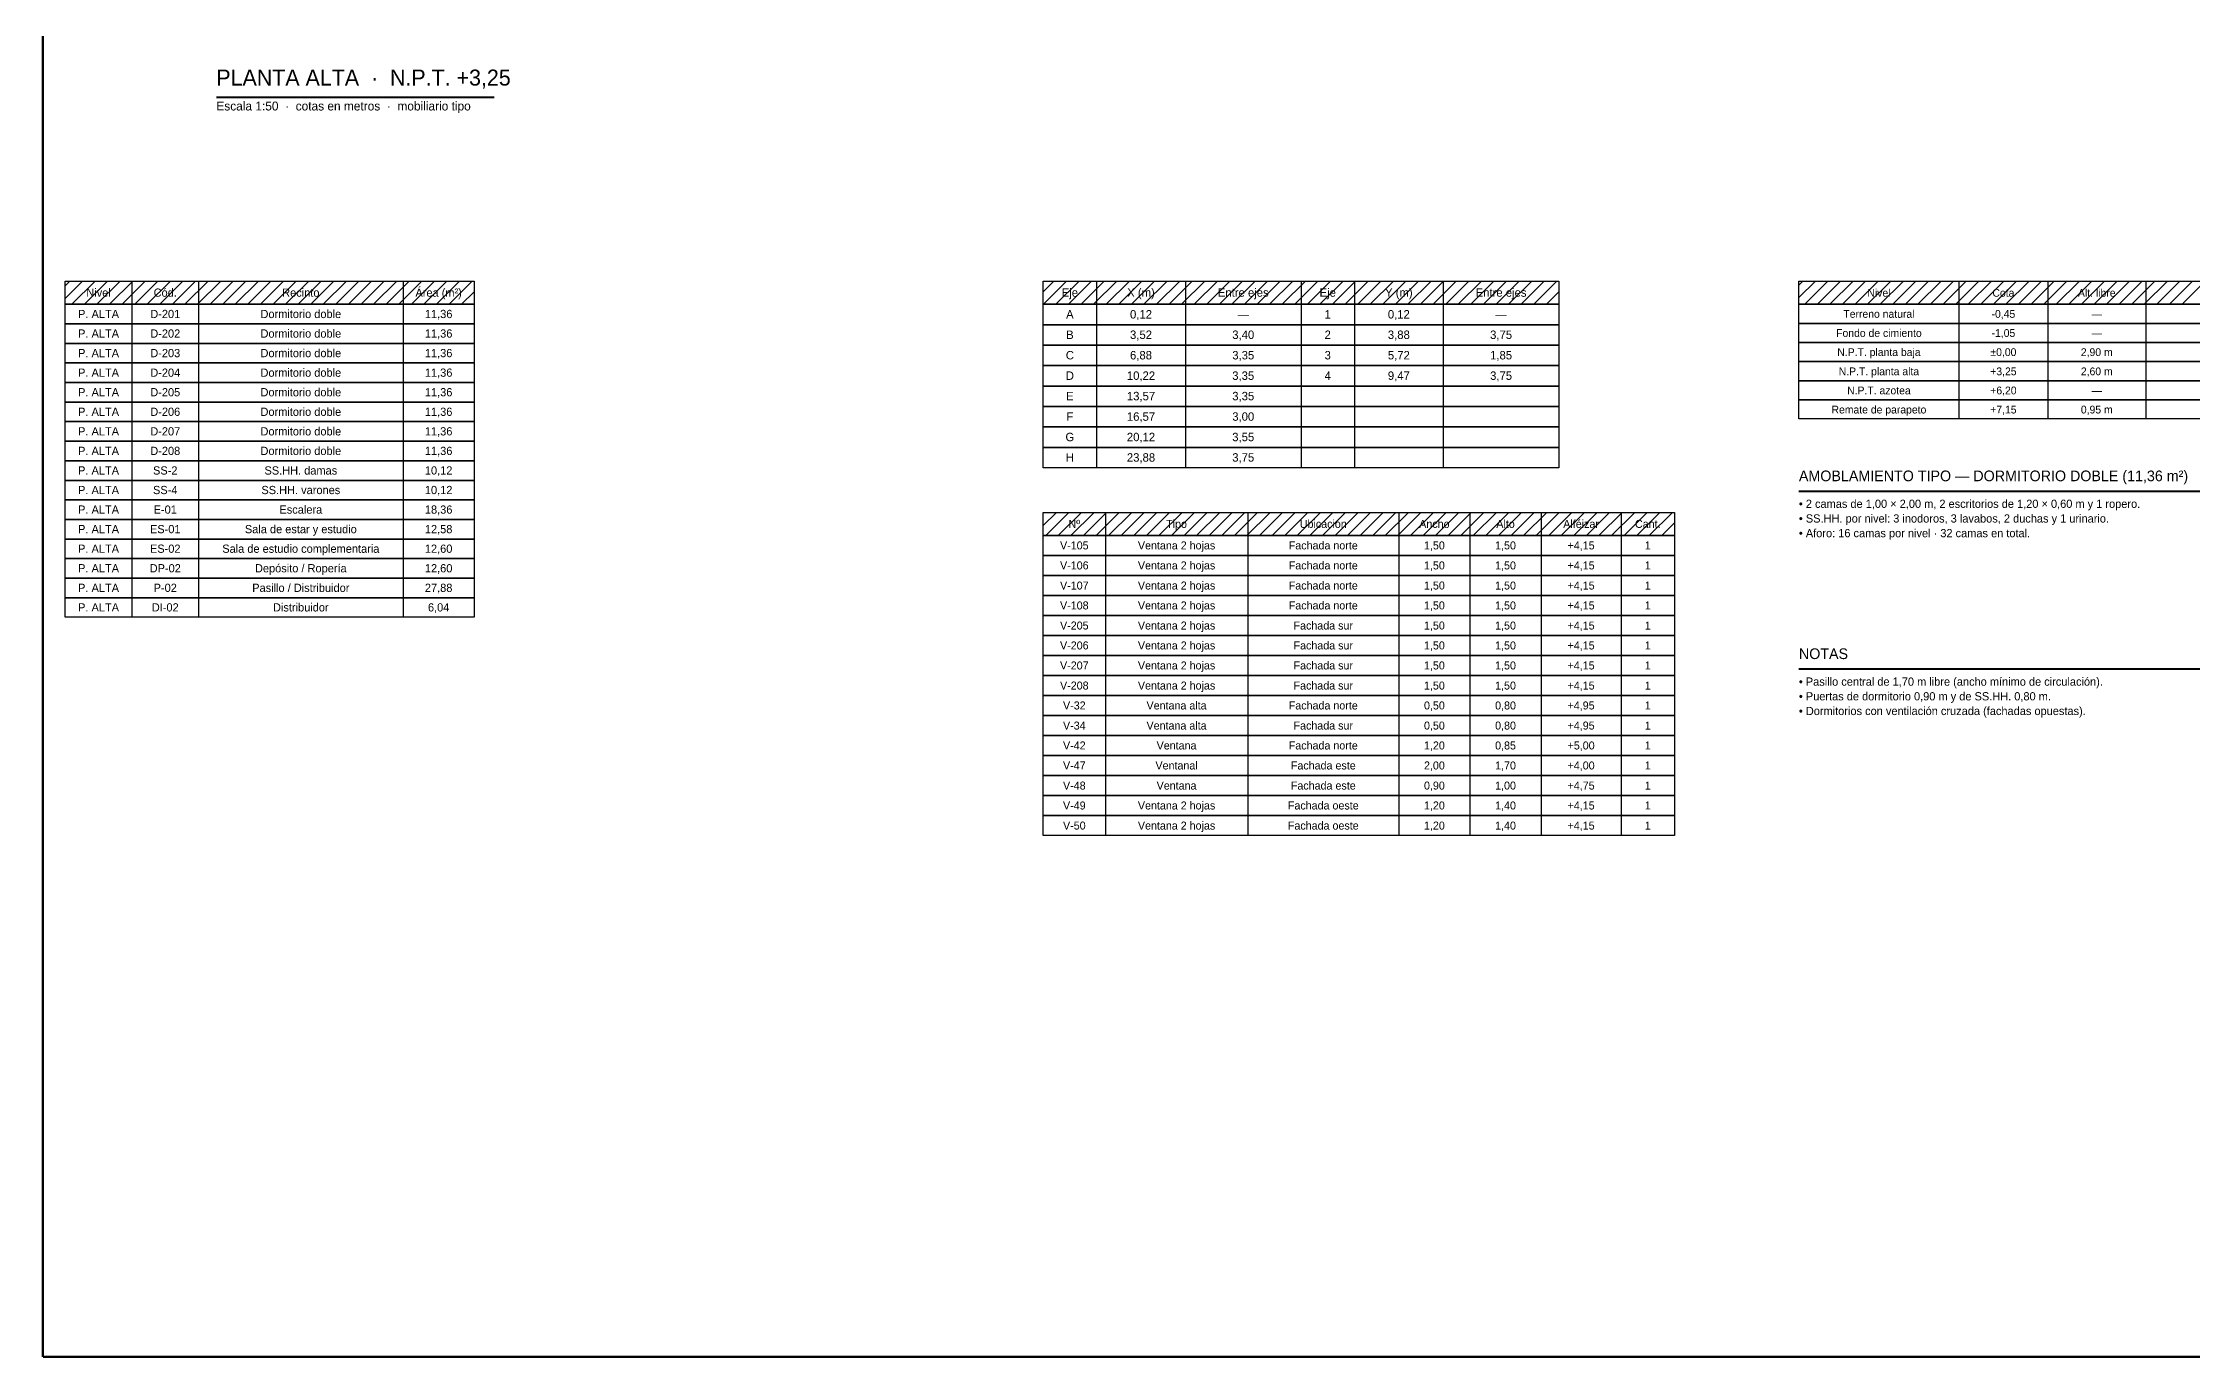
# Model space of a CAD drawing. Header units: metres. Extents: x -8 to 108, y -29 to 108.
# Drawn here: x 1.25 to 25.43, y -29.1 to -14.32 of the extents above; entities that cross this region are included whole.
import ezdxf
from ezdxf.enums import TextEntityAlignment as Align

# ---------------------------------------------------------------- set-up
doc = ezdxf.new("R2010")
doc.units = ezdxf.units.M
for name, color, linetype, lineweight in [('hatch', 7, 'CONTINUOUS', 9), ('marco', 7, 'CONTINUOUS', 70), ('marco-fino', 7, 'CONTINUOUS', 25), ('marco-medio', 7, 'CONTINUOUS', 40), ('sombra', 7, 'CONTINUOUS', 5), ('texto', 7, 'CONTINUOUS', 5), ('texto-suave', 7, 'CONTINUOUS', 5)]:
    doc.layers.add(name, color=color, linetype=linetype, lineweight=lineweight)

msp = doc.modelspace()

# ---------------------------------------------------------------- linework, layer by layer
at = {"layer": 'hatch'}
for p, q in [((1.5, -17.193), (1.693, -17)), ((1.5, -17.052), (1.552, -17)), ((1.575, -17.26), (1.835, -17)), ((1.716, -17.26), (1.976, -17)), ((1.857, -17.26), (2.117, -17)), ((1.999, -17.26), (2.259, -17)), ((2.14, -17.26), (2.4, -17)), ((2.282, -17.26), (2.542, -17)), ((2.423, -17.26), (2.683, -17)), ((2.564, -17.26), (2.824, -17)), ((2.706, -17.26), (2.966, -17)), ((2.847, -17.26), (3.107, -17)), ((2.989, -17.26), (3.249, -17)), ((3.13, -17.26), (3.39, -17)), ((3.272, -17.26), (3.532, -17)), ((3.413, -17.26), (3.673, -17)), ((3.554, -17.26), (3.814, -17)), ((3.696, -17.26), (3.956, -17)), ((3.837, -17.26), (4.097, -17)), ((3.979, -17.26), (4.239, -17)), ((4.12, -17.26), (4.38, -17)), ((4.262, -17.26), (4.522, -17)), ((4.403, -17.26), (4.663, -17)), ((4.544, -17.26), (4.804, -17)), ((4.686, -17.26), (4.946, -17)), ((4.827, -17.26), (5.087, -17)), ((4.969, -17.26), (5.229, -17)), ((5.11, -17.26), (5.37, -17)), ((5.251, -17.26), (5.511, -17)), ((5.393, -17.26), (5.653, -17)), ((5.534, -17.26), (5.794, -17)), ((5.676, -17.26), (5.936, -17)), ((5.817, -17.26), (6.077, -17)), ((5.959, -17.26), (6.1, -17.119)), ((12.5, -17.12), (12.62, -17)), ((12.502, -17.26), (12.762, -17)), ((12.643, -17.26), (12.903, -17)), ((12.785, -17.26), (13.045, -17)), ((12.926, -17.26), (13.186, -17)), ((13.067, -17.26), (13.327, -17)), ((13.209, -17.26), (13.469, -17)), ((13.35, -17.26), (13.61, -17)), ((13.492, -17.26), (13.752, -17)), ((13.633, -17.26), (13.893, -17)), ((13.775, -17.26), (14.035, -17)), ((13.916, -17.26), (14.176, -17)), ((14.057, -17.26), (14.317, -17)), ((14.199, -17.26), (14.459, -17)), ((14.34, -17.26), (14.6, -17)), ((14.482, -17.26), (14.742, -17)), ((14.623, -17.26), (14.883, -17)), ((14.764, -17.26), (15.024, -17)), ((14.906, -17.26), (15.166, -17)), ((15.047, -17.26), (15.307, -17)), ((15.189, -17.26), (15.449, -17)), ((15.33, -17.26), (15.59, -17)), ((15.472, -17.26), (15.732, -17)), ((15.613, -17.26), (15.873, -17)), ((15.754, -17.26), (16.014, -17)), ((15.896, -17.26), (16.156, -17)), ((16.037, -17.26), (16.297, -17)), ((16.179, -17.26), (16.439, -17)), ((16.32, -17.26), (16.58, -17)), ((16.462, -17.26), (16.722, -17)), ((16.603, -17.26), (16.863, -17)), ((16.744, -17.26), (17.004, -17)), ((16.886, -17.26), (17.146, -17)), ((17.027, -17.26), (17.287, -17)), ((17.169, -17.26), (17.429, -17)), ((17.31, -17.26), (17.57, -17)), ((17.451, -17.26), (17.711, -17)), ((17.593, -17.26), (17.853, -17)), ((17.734, -17.26), (17.994, -17)), ((17.876, -17.26), (18.136, -17)), ((18.017, -17.26), (18.277, -17)), ((18.159, -17.26), (18.3, -17.119)), ((21, -17.185), (21.185, -17)), ((21, -17.043), (21.043, -17)), ((21.066, -17.26), (21.326, -17)), ((21.208, -17.26), (21.468, -17)), ((21.349, -17.26), (21.609, -17)), ((21.49, -17.26), (21.75, -17)), ((21.632, -17.26), (21.892, -17)), ((21.773, -17.26), (22.033, -17)), ((21.915, -17.26), (22.175, -17)), ((22.056, -17.26), (22.316, -17)), ((22.198, -17.26), (22.458, -17)), ((22.339, -17.26), (22.599, -17)), ((22.48, -17.26), (22.74, -17)), ((22.622, -17.26), (22.882, -17)), ((22.763, -17.26), (23.023, -17)), ((22.905, -17.26), (23.165, -17)), ((23.046, -17.26), (23.306, -17)), ((23.188, -17.26), (23.448, -17)), ((23.329, -17.26), (23.589, -17)), ((23.47, -17.26), (23.73, -17)), ((23.612, -17.26), (23.872, -17)), ((23.753, -17.26), (24.013, -17)), ((23.895, -17.26), (24.155, -17)), ((24.036, -17.26), (24.296, -17)), ((24.177, -17.26), (24.437, -17)), ((24.319, -17.26), (24.579, -17)), ((24.46, -17.26), (24.72, -17)), ((24.602, -17.26), (24.862, -17)), ((24.743, -17.26), (25.003, -17)), ((24.885, -17.26), (25.145, -17)), ((25.026, -17.26), (25.286, -17)), ((25.167, -17.26), (25.427, -17)), ((25.309, -17.26), (25.569, -17)), ((12.5, -19.748), (12.648, -19.6)), ((12.5, -19.606), (12.506, -19.6)), ((12.529, -19.86), (12.789, -19.6)), ((12.67, -19.86), (12.93, -19.6)), ((12.812, -19.86), (13.072, -19.6)), ((12.953, -19.86), (13.213, -19.6)), ((13.095, -19.86), (13.355, -19.6)), ((13.236, -19.86), (13.496, -19.6)), ((13.377, -19.86), (13.637, -19.6)), ((13.519, -19.86), (13.779, -19.6)), ((13.66, -19.86), (13.92, -19.6)), ((13.802, -19.86), (14.062, -19.6)), ((13.943, -19.86), (14.203, -19.6)), ((14.085, -19.86), (14.345, -19.6)), ((14.226, -19.86), (14.486, -19.6)), ((14.367, -19.86), (14.627, -19.6)), ((14.509, -19.86), (14.769, -19.6)), ((14.65, -19.86), (14.91, -19.6)), ((14.792, -19.86), (15.052, -19.6)), ((14.933, -19.86), (15.193, -19.6)), ((15.075, -19.86), (15.335, -19.6)), ((15.216, -19.86), (15.476, -19.6)), ((15.357, -19.86), (15.617, -19.6)), ((15.499, -19.86), (15.759, -19.6)), ((15.64, -19.86), (15.9, -19.6)), ((15.782, -19.86), (16.042, -19.6)), ((15.923, -19.86), (16.183, -19.6)), ((16.064, -19.86), (16.324, -19.6)), ((16.206, -19.86), (16.466, -19.6)), ((16.347, -19.86), (16.607, -19.6)), ((16.489, -19.86), (16.749, -19.6)), ((16.63, -19.86), (16.89, -19.6)), ((16.772, -19.86), (17.032, -19.6)), ((16.913, -19.86), (17.173, -19.6)), ((17.054, -19.86), (17.314, -19.6)), ((17.196, -19.86), (17.456, -19.6)), ((17.337, -19.86), (17.597, -19.6)), ((17.479, -19.86), (17.739, -19.6)), ((17.62, -19.86), (17.88, -19.6)), ((17.762, -19.86), (18.022, -19.6)), ((17.903, -19.86), (18.163, -19.6)), ((18.044, -19.86), (18.304, -19.6)), ((18.186, -19.86), (18.446, -19.6)), ((18.327, -19.86), (18.587, -19.6)), ((18.469, -19.86), (18.729, -19.6)), ((18.61, -19.86), (18.87, -19.6)), ((18.751, -19.86), (19.011, -19.6)), ((18.893, -19.86), (19.153, -19.6)), ((19.034, -19.86), (19.294, -19.6)), ((19.176, -19.86), (19.436, -19.6)), ((19.317, -19.86), (19.577, -19.6)), ((19.459, -19.86), (19.6, -19.719))]:
    msp.add_line(p, q, dxfattribs=at)
at = {"layer": 'marco'}
for p, q in [((1.25, -29.1), (1.25, -0.6)), ((41.45, -29.1), (1.25, -29.1))]:
    msp.add_line(p, q, dxfattribs=at)
at = {"layer": 'marco-fino'}
for p, q in [((2.25, -17), (2.25, -17.26)), ((3, -17), (3, -17.26)), ((5.3, -17), (5.3, -17.26)), ((13.1, -17), (13.1, -17.26)), ((14.1, -17), (14.1, -17.26)), ((15.4, -17), (15.4, -17.26)), ((16, -17), (16, -17.26)), ((17, -17), (17, -17.26)), ((22.8, -17), (22.8, -17.26)), ((23.8, -17), (23.8, -17.26)), ((24.9, -17), (24.9, -17.26)), ((2.25, -17.26), (2.25, -17.48)), ((3, -17.26), (3, -17.48)), ((5.3, -17.26), (5.3, -17.48)), ((13.1, -17.26), (13.1, -17.49)), ((14.1, -17.26), (14.1, -17.49)), ((15.4, -17.26), (15.4, -17.49)), ((16, -17.26), (16, -17.49)), ((17, -17.26), (17, -17.49)), ((22.8, -17.26), (22.8, -17.475)), ((23.8, -17.26), (23.8, -17.475)), ((24.9, -17.26), (24.9, -17.475)), ((2.25, -17.48), (2.25, -17.7)), ((3, -17.48), (3, -17.7)), ((5.3, -17.48), (5.3, -17.7)), ((13.1, -17.49), (13.1, -17.72)), ((14.1, -17.49), (14.1, -17.72)), ((15.4, -17.49), (15.4, -17.72)), ((16, -17.49), (16, -17.72)), ((17, -17.49), (17, -17.72)), ((22.8, -17.475), (22.8, -17.69)), ((23.8, -17.475), (23.8, -17.69)), ((24.9, -17.475), (24.9, -17.69)), ((2.25, -17.7), (2.25, -17.92)), ((3, -17.7), (3, -17.92)), ((5.3, -17.7), (5.3, -17.92)), ((13.1, -17.72), (13.1, -17.95)), ((14.1, -17.72), (14.1, -17.95)), ((15.4, -17.72), (15.4, -17.95)), ((16, -17.72), (16, -17.95)), ((17, -17.72), (17, -17.95)), ((22.8, -17.69), (22.8, -17.905)), ((23.8, -17.69), (23.8, -17.905)), ((24.9, -17.69), (24.9, -17.905)), ((2.25, -17.92), (2.25, -18.14)), ((3, -17.92), (3, -18.14)), ((5.3, -17.92), (5.3, -18.14)), ((13.1, -17.95), (13.1, -18.18)), ((14.1, -17.95), (14.1, -18.18)), ((15.4, -17.95), (15.4, -18.18)), ((16, -17.95), (16, -18.18)), ((17, -17.95), (17, -18.18)), ((22.8, -17.905), (22.8, -18.12)), ((22.8, -18.12), (22.8, -18.335)), ((23.8, -17.905), (23.8, -18.12)), ((23.8, -18.12), (23.8, -18.335)), ((24.9, -17.905), (24.9, -18.12)), ((24.9, -18.12), (24.9, -18.335)), ((2.25, -18.14), (2.25, -18.36)), ((2.25, -18.36), (2.25, -18.58)), ((3, -18.14), (3, -18.36)), ((3, -18.36), (3, -18.58)), ((5.3, -18.14), (5.3, -18.36)), ((5.3, -18.36), (5.3, -18.58)), ((13.1, -18.18), (13.1, -18.41)), ((14.1, -18.18), (14.1, -18.41)), ((15.4, -18.18), (15.4, -18.41)), ((16, -18.18), (16, -18.41)), ((17, -18.18), (17, -18.41)), ((22.8, -18.335), (22.8, -18.55)), ((23.8, -18.335), (23.8, -18.55)), ((24.9, -18.335), (24.9, -18.55)), ((2.25, -18.58), (2.25, -18.8)), ((3, -18.58), (3, -18.8)), ((5.3, -18.58), (5.3, -18.8)), ((13.1, -18.41), (13.1, -18.64)), ((14.1, -18.41), (14.1, -18.64)), ((15.4, -18.41), (15.4, -18.64)), ((16, -18.41), (16, -18.64)), ((17, -18.41), (17, -18.64)), ((2.25, -18.8), (2.25, -19.02)), ((3, -18.8), (3, -19.02)), ((5.3, -18.8), (5.3, -19.02)), ((13.1, -18.64), (13.1, -18.87)), ((14.1, -18.64), (14.1, -18.87)), ((15.4, -18.64), (15.4, -18.87)), ((16, -18.64), (16, -18.87)), ((17, -18.64), (17, -18.87)), ((2.25, -19.02), (2.25, -19.24)), ((3, -19.02), (3, -19.24)), ((5.3, -19.02), (5.3, -19.24)), ((13.1, -18.87), (13.1, -19.1)), ((14.1, -18.87), (14.1, -19.1)), ((15.4, -18.87), (15.4, -19.1)), ((16, -18.87), (16, -19.1)), ((17, -18.87), (17, -19.1)), ((2.25, -19.24), (2.25, -19.46)), ((3, -19.24), (3, -19.46)), ((5.3, -19.24), (5.3, -19.46)), ((2.25, -19.46), (2.25, -19.68)), ((3, -19.46), (3, -19.68)), ((5.3, -19.46), (5.3, -19.68)), ((2.25, -19.68), (2.25, -19.9)), ((3, -19.68), (3, -19.9)), ((5.3, -19.68), (5.3, -19.9)), ((13.2, -19.6), (13.2, -19.86)), ((14.8, -19.6), (14.8, -19.86)), ((16.5, -19.6), (16.5, -19.86)), ((17.3, -19.6), (17.3, -19.86)), ((18.1, -19.6), (18.1, -19.86)), ((19, -19.6), (19, -19.86)), ((2.25, -19.9), (2.25, -20.12)), ((3, -19.9), (3, -20.12)), ((5.3, -19.9), (5.3, -20.12)), ((13.2, -19.86), (13.2, -20.085)), ((14.8, -19.86), (14.8, -20.085)), ((16.5, -19.86), (16.5, -20.085)), ((17.3, -19.86), (17.3, -20.085)), ((18.1, -19.86), (18.1, -20.085)), ((19, -19.86), (19, -20.085)), ((2.25, -20.12), (2.25, -20.34)), ((3, -20.12), (3, -20.34)), ((5.3, -20.12), (5.3, -20.34)), ((13.2, -20.085), (13.2, -20.31)), ((13.2, -20.31), (13.2, -20.535)), ((14.8, -20.085), (14.8, -20.31)), ((14.8, -20.31), (14.8, -20.535)), ((16.5, -20.085), (16.5, -20.31)), ((16.5, -20.31), (16.5, -20.535)), ((17.3, -20.085), (17.3, -20.31)), ((17.3, -20.31), (17.3, -20.535)), ((18.1, -20.085), (18.1, -20.31)), ((18.1, -20.31), (18.1, -20.535)), ((19, -20.085), (19, -20.31)), ((19, -20.31), (19, -20.535)), ((2.25, -20.34), (2.25, -20.56)), ((3, -20.34), (3, -20.56)), ((5.3, -20.34), (5.3, -20.56)), ((13.2, -20.535), (13.2, -20.76)), ((14.8, -20.535), (14.8, -20.76)), ((16.5, -20.535), (16.5, -20.76)), ((17.3, -20.535), (17.3, -20.76)), ((18.1, -20.535), (18.1, -20.76)), ((19, -20.535), (19, -20.76)), ((2.25, -20.56), (2.25, -20.78)), ((3, -20.56), (3, -20.78)), ((5.3, -20.56), (5.3, -20.78)), ((13.2, -20.76), (13.2, -20.985)), ((14.8, -20.76), (14.8, -20.985)), ((16.5, -20.76), (16.5, -20.985)), ((17.3, -20.76), (17.3, -20.985)), ((18.1, -20.76), (18.1, -20.985)), ((19, -20.76), (19, -20.985)), ((13.2, -20.985), (13.2, -21.21)), ((14.8, -20.985), (14.8, -21.21)), ((16.5, -20.985), (16.5, -21.21)), ((17.3, -20.985), (17.3, -21.21)), ((18.1, -20.985), (18.1, -21.21)), ((19, -20.985), (19, -21.21)), ((13.2, -21.21), (13.2, -21.435)), ((14.8, -21.21), (14.8, -21.435)), ((16.5, -21.21), (16.5, -21.435)), ((17.3, -21.21), (17.3, -21.435)), ((18.1, -21.21), (18.1, -21.435)), ((19, -21.21), (19, -21.435)), ((13.2, -21.435), (13.2, -21.66)), ((14.8, -21.435), (14.8, -21.66)), ((16.5, -21.435), (16.5, -21.66)), ((17.3, -21.435), (17.3, -21.66)), ((18.1, -21.435), (18.1, -21.66)), ((19, -21.435), (19, -21.66)), ((13.2, -21.66), (13.2, -21.885)), ((14.8, -21.66), (14.8, -21.885)), ((16.5, -21.66), (16.5, -21.885)), ((17.3, -21.66), (17.3, -21.885)), ((18.1, -21.66), (18.1, -21.885)), ((19, -21.66), (19, -21.885)), ((13.2, -21.885), (13.2, -22.11)), ((14.8, -21.885), (14.8, -22.11)), ((16.5, -21.885), (16.5, -22.11)), ((17.3, -21.885), (17.3, -22.11)), ((18.1, -21.885), (18.1, -22.11)), ((19, -21.885), (19, -22.11)), ((13.2, -22.11), (13.2, -22.335)), ((14.8, -22.11), (14.8, -22.335)), ((16.5, -22.11), (16.5, -22.335)), ((17.3, -22.11), (17.3, -22.335)), ((18.1, -22.11), (18.1, -22.335)), ((19, -22.11), (19, -22.335)), ((13.2, -22.335), (13.2, -22.56)), ((14.8, -22.335), (14.8, -22.56)), ((16.5, -22.335), (16.5, -22.56)), ((17.3, -22.335), (17.3, -22.56)), ((18.1, -22.335), (18.1, -22.56)), ((19, -22.335), (19, -22.56)), ((13.2, -22.56), (13.2, -22.785)), ((14.8, -22.56), (14.8, -22.785)), ((16.5, -22.56), (16.5, -22.785)), ((17.3, -22.56), (17.3, -22.785)), ((18.1, -22.56), (18.1, -22.785)), ((19, -22.56), (19, -22.785)), ((13.2, -22.785), (13.2, -23.01)), ((14.8, -22.785), (14.8, -23.01)), ((16.5, -22.785), (16.5, -23.01)), ((17.3, -22.785), (17.3, -23.01)), ((18.1, -22.785), (18.1, -23.01)), ((19, -22.785), (19, -23.01)), ((13.2, -23.01), (13.2, -23.235)), ((14.8, -23.01), (14.8, -23.235)), ((16.5, -23.01), (16.5, -23.235)), ((17.3, -23.01), (17.3, -23.235)), ((18.1, -23.01), (18.1, -23.235)), ((19, -23.01), (19, -23.235))]:
    msp.add_line(p, q, dxfattribs=at)
for points in [[(1.5, -17), (6.1, -17), (6.1, -17.26), (1.5, -17.26)], [(1.5, -17), (6.1, -17), (6.1, -17.26), (1.5, -17.26)], [(12.5, -17), (18.3, -17), (18.3, -17.26), (12.5, -17.26)], [(12.5, -17), (18.3, -17), (18.3, -17.26), (12.5, -17.26)], [(21, -17), (30.4, -17), (30.4, -17.26), (21, -17.26)], [(21, -17), (30.4, -17), (30.4, -17.26), (21, -17.26)], [(1.5, -17.26), (6.1, -17.26), (6.1, -17.48), (1.5, -17.48)], [(12.5, -17.26), (18.3, -17.26), (18.3, -17.49), (12.5, -17.49)], [(21, -17.26), (30.4, -17.26), (30.4, -17.475), (21, -17.475)], [(1.5, -17.48), (6.1, -17.48), (6.1, -17.7), (1.5, -17.7)], [(12.5, -17.49), (18.3, -17.49), (18.3, -17.72), (12.5, -17.72)], [(21, -17.475), (30.4, -17.475), (30.4, -17.69), (21, -17.69)], [(1.5, -17.7), (6.1, -17.7), (6.1, -17.92), (1.5, -17.92)], [(12.5, -17.72), (18.3, -17.72), (18.3, -17.95), (12.5, -17.95)], [(21, -17.69), (30.4, -17.69), (30.4, -17.905), (21, -17.905)], [(1.5, -17.92), (6.1, -17.92), (6.1, -18.14), (1.5, -18.14)], [(12.5, -17.95), (18.3, -17.95), (18.3, -18.18), (12.5, -18.18)], [(21, -17.905), (30.4, -17.905), (30.4, -18.12), (21, -18.12)], [(21, -18.12), (30.4, -18.12), (30.4, -18.335), (21, -18.335)], [(1.5, -18.14), (6.1, -18.14), (6.1, -18.36), (1.5, -18.36)], [(1.5, -18.36), (6.1, -18.36), (6.1, -18.58), (1.5, -18.58)], [(12.5, -18.18), (18.3, -18.18), (18.3, -18.41), (12.5, -18.41)], [(21, -18.335), (30.4, -18.335), (30.4, -18.55), (21, -18.55)], [(1.5, -18.58), (6.1, -18.58), (6.1, -18.8), (1.5, -18.8)], [(12.5, -18.41), (18.3, -18.41), (18.3, -18.64), (12.5, -18.64)], [(1.5, -18.8), (6.1, -18.8), (6.1, -19.02), (1.5, -19.02)], [(12.5, -18.64), (18.3, -18.64), (18.3, -18.87), (12.5, -18.87)], [(1.5, -19.02), (6.1, -19.02), (6.1, -19.24), (1.5, -19.24)], [(12.5, -18.87), (18.3, -18.87), (18.3, -19.1), (12.5, -19.1)], [(1.5, -19.24), (6.1, -19.24), (6.1, -19.46), (1.5, -19.46)], [(1.5, -19.46), (6.1, -19.46), (6.1, -19.68), (1.5, -19.68)], [(1.5, -19.68), (6.1, -19.68), (6.1, -19.9), (1.5, -19.9)], [(12.5, -19.6), (19.6, -19.6), (19.6, -19.86), (12.5, -19.86)], [(12.5, -19.6), (19.6, -19.6), (19.6, -19.86), (12.5, -19.86)], [(1.5, -19.9), (6.1, -19.9), (6.1, -20.12), (1.5, -20.12)], [(12.5, -19.86), (19.6, -19.86), (19.6, -20.085), (12.5, -20.085)], [(1.5, -20.12), (6.1, -20.12), (6.1, -20.34), (1.5, -20.34)], [(12.5, -20.085), (19.6, -20.085), (19.6, -20.31), (12.5, -20.31)], [(12.5, -20.31), (19.6, -20.31), (19.6, -20.535), (12.5, -20.535)], [(1.5, -20.34), (6.1, -20.34), (6.1, -20.56), (1.5, -20.56)], [(12.5, -20.535), (19.6, -20.535), (19.6, -20.76), (12.5, -20.76)], [(1.5, -20.56), (6.1, -20.56), (6.1, -20.78), (1.5, -20.78)], [(12.5, -20.76), (19.6, -20.76), (19.6, -20.985), (12.5, -20.985)], [(12.5, -20.985), (19.6, -20.985), (19.6, -21.21), (12.5, -21.21)], [(12.5, -21.21), (19.6, -21.21), (19.6, -21.435), (12.5, -21.435)], [(12.5, -21.435), (19.6, -21.435), (19.6, -21.66), (12.5, -21.66)], [(12.5, -21.66), (19.6, -21.66), (19.6, -21.885), (12.5, -21.885)], [(12.5, -21.885), (19.6, -21.885), (19.6, -22.11), (12.5, -22.11)], [(12.5, -22.11), (19.6, -22.11), (19.6, -22.335), (12.5, -22.335)], [(12.5, -22.335), (19.6, -22.335), (19.6, -22.56), (12.5, -22.56)], [(12.5, -22.56), (19.6, -22.56), (19.6, -22.785), (12.5, -22.785)], [(12.5, -22.785), (19.6, -22.785), (19.6, -23.01), (12.5, -23.01)], [(12.5, -23.01), (19.6, -23.01), (19.6, -23.235), (12.5, -23.235)]]:
    msp.add_lwpolyline(points, close=True, dxfattribs=at)
at = {"layer": 'marco-medio'}
for p, q in [((3.2, -14.93), (6.325, -14.93)), ((21, -19.36), (29.8, -19.36)), ((21, -21.36), (31, -21.36))]:
    msp.add_line(p, q, dxfattribs=at)
at = {"layer": 'sombra'}
for points in [[(1.5, -17), (6.1, -17), (6.1, -17.26), (1.5, -17.26)], [(12.5, -17), (18.3, -17), (18.3, -17.26), (12.5, -17.26)], [(21, -17), (30.4, -17), (30.4, -17.26), (21, -17.26)], [(12.5, -19.6), (19.6, -19.6), (19.6, -19.86), (12.5, -19.86)]]:
    msp.add_lwpolyline(points, close=True, dxfattribs=at)

# ---------------------------------------------------------------- texts
at = {"layer": 'texto'}
for s, height, p in [('PLANTA ALTA  ·  N.P.T. +3,25', 0.18, (3.2, -14.8)), ('AMOBLAMIENTO TIPO — DORMITORIO DOBLE (11,36 m²)', 0.12, (21, -19.25)), ('• 2 camas de 1,00 × 2,00 m, 2 escritorios de 1,20 × 0,60 m y 1 ropero.', 0.0925, (21, -19.55)), ('• SS.HH. por nivel: 3 inodoros, 3 lavabos, 2 duchas y 1 urinario.', 0.0925, (21, -19.715)), ('• Aforo: 16 camas por nivel · 32 camas en total.', 0.0925, (21, -19.88)), ('NOTAS', 0.12, (21, -21.25)), ('• Pasillo central de 1,70 m libre (ancho mínimo de circulación).', 0.0925, (21, -21.55)), ('• Puertas de dormitorio 0,90 m y de SS.HH. 0,80 m.', 0.0925, (21, -21.715)), ('• Dormitorios con ventilación cruzada (fachadas opuestas).', 0.0925, (21, -21.88))]:
    msp.add_text(s, height=height, dxfattribs=at).set_placement(p)
for s, height, p in [('Nivel', 0.0925, (1.875, -17.175)), ('Cód.', 0.0925, (2.625, -17.175)), ('Recinto', 0.0925, (4.15, -17.175)), ('Área (m²)', 0.0925, (5.7, -17.175)), ('Eje', 0.095, (12.8, -17.175)), ('X (m)', 0.095, (13.6, -17.175)), ('Entre ejes', 0.095, (14.75, -17.175)), ('Eje', 0.095, (15.7, -17.175)), ('Y (m)', 0.095, (16.5, -17.175)), ('Entre ejes', 0.095, (17.65, -17.175)), ('Nivel', 0.0875, (21.9, -17.175)), ('Cota', 0.0875, (23.3, -17.175)), ('Alt. libre', 0.0875, (24.35, -17.175)), ('P. ALTA', 0.0925, (1.875, -17.415)), ('D-201', 0.0925, (2.625, -17.415)), ('Dormitorio doble', 0.0925, (4.15, -17.415)), ('11,36', 0.0925, (5.7, -17.415)), ('A', 0.095, (12.8, -17.42)), ('0,12', 0.095, (13.6, -17.42)), ('—', 0.095, (14.75, -17.42)), ('1', 0.095, (15.7, -17.42)), ('0,12', 0.095, (16.5, -17.42)), ('—', 0.095, (17.65, -17.42)), ('Terreno natural', 0.0875, (21.9, -17.412)), ('-0,45', 0.0875, (23.3, -17.412)), ('—', 0.0875, (24.35, -17.412)), ('P. ALTA', 0.0925, (1.875, -17.635)), ('D-202', 0.0925, (2.625, -17.635)), ('Dormitorio doble', 0.0925, (4.15, -17.635)), ('11,36', 0.0925, (5.7, -17.635)), ('B', 0.095, (12.8, -17.65)), ('3,52', 0.095, (13.6, -17.65)), ('3,40', 0.095, (14.75, -17.65)), ('2', 0.095, (15.7, -17.65)), ('3,88', 0.095, (16.5, -17.65)), ('3,75', 0.095, (17.65, -17.65)), ('Fondo de cimiento', 0.0875, (21.9, -17.627)), ('-1,05', 0.0875, (23.3, -17.627)), ('—', 0.0875, (24.35, -17.627)), ('P. ALTA', 0.0925, (1.875, -17.855)), ('D-203', 0.0925, (2.625, -17.855)), ('Dormitorio doble', 0.0925, (4.15, -17.855)), ('11,36', 0.0925, (5.7, -17.855)), ('C', 0.095, (12.8, -17.88)), ('6,88', 0.095, (13.6, -17.88)), ('3,35', 0.095, (14.75, -17.88)), ('3', 0.095, (15.7, -17.88)), ('5,72', 0.095, (16.5, -17.88)), ('1,85', 0.095, (17.65, -17.88)), ('N.P.T. planta baja', 0.0875, (21.9, -17.842)), ('±0,00', 0.0875, (23.3, -17.842)), ('2,90 m', 0.0875, (24.35, -17.842)), ('P. ALTA', 0.0925, (1.875, -18.075)), ('D-204', 0.0925, (2.625, -18.075)), ('Dormitorio doble', 0.0925, (4.15, -18.075)), ('11,36', 0.0925, (5.7, -18.075)), ('D', 0.095, (12.8, -18.11)), ('10,22', 0.095, (13.6, -18.11)), ('3,35', 0.095, (14.75, -18.11)), ('4', 0.095, (15.7, -18.11)), ('9,47', 0.095, (16.5, -18.11)), ('3,75', 0.095, (17.65, -18.11)), ('N.P.T. planta alta', 0.0875, (21.9, -18.058)), ('+3,25', 0.0875, (23.3, -18.058)), ('2,60 m', 0.0875, (24.35, -18.058)), ('P. ALTA', 0.0925, (1.875, -18.295)), ('D-205', 0.0925, (2.625, -18.295)), ('Dormitorio doble', 0.0925, (4.15, -18.295)), ('11,36', 0.0925, (5.7, -18.295)), ('E', 0.095, (12.8, -18.34)), ('13,57', 0.095, (13.6, -18.34)), ('3,35', 0.095, (14.75, -18.34)), ('N.P.T. azotea', 0.0875, (21.9, -18.273)), ('+6,20', 0.0875, (23.3, -18.273)), ('—', 0.0875, (24.35, -18.273)), ('P. ALTA', 0.0925, (1.875, -18.515)), ('D-206', 0.0925, (2.625, -18.515)), ('Dormitorio doble', 0.0925, (4.15, -18.515)), ('11,36', 0.0925, (5.7, -18.515)), ('F', 0.095, (12.8, -18.57)), ('16,57', 0.095, (13.6, -18.57)), ('3,00', 0.095, (14.75, -18.57)), ('Remate de parapeto', 0.0875, (21.9, -18.488)), ('+7,15', 0.0875, (23.3, -18.488)), ('0,95 m', 0.0875, (24.35, -18.488)), ('P. ALTA', 0.0925, (1.875, -18.735)), ('D-207', 0.0925, (2.625, -18.735)), ('D-208', 0.0925, (2.625, -18.955)), ('Dormitorio doble', 0.0925, (4.15, -18.735)), ('Dormitorio doble', 0.0925, (4.15, -18.955)), ('11,36', 0.0925, (5.7, -18.735)), ('11,36', 0.0925, (5.7, -18.955)), ('G', 0.095, (12.8, -18.8)), ('20,12', 0.095, (13.6, -18.8)), ('3,55', 0.095, (14.75, -18.8)), ('P. ALTA', 0.0925, (1.875, -18.955)), ('P. ALTA', 0.0925, (1.875, -19.175)), ('SS-2', 0.0925, (2.625, -19.175)), ('SS.HH. damas', 0.0925, (4.15, -19.175)), ('10,12', 0.0925, (5.7, -19.175)), ('H', 0.095, (12.8, -19.03)), ('23,88', 0.095, (13.6, -19.03)), ('3,75', 0.095, (14.75, -19.03)), ('P. ALTA', 0.0925, (1.875, -19.395)), ('SS-4', 0.0925, (2.625, -19.395)), ('SS.HH. varones', 0.0925, (4.15, -19.395)), ('10,12', 0.0925, (5.7, -19.395)), ('P. ALTA', 0.0925, (1.875, -19.615)), ('E-01', 0.0925, (2.625, -19.615)), ('Escalera', 0.0925, (4.15, -19.615)), ('18,36', 0.0925, (5.7, -19.615)), ('P. ALTA', 0.0925, (1.875, -19.835)), ('ES-01', 0.0925, (2.625, -19.835)), ('Sala de estar y estudio', 0.0925, (4.15, -19.835)), ('12,58', 0.0925, (5.7, -19.835)), ('Nº', 0.09, (12.85, -19.775)), ('Tipo', 0.09, (14, -19.775)), ('Ubicación', 0.09, (15.65, -19.775)), ('Ancho', 0.09, (16.9, -19.775)), ('Alto', 0.09, (17.7, -19.775)), ('Alféizar', 0.09, (18.55, -19.775)), ('Cant.', 0.09, (19.3, -19.775)), ('P. ALTA', 0.0925, (1.875, -20.055)), ('ES-02', 0.0925, (2.625, -20.055)), ('Sala de estudio complementaria', 0.0925, (4.15, -20.055)), ('12,60', 0.0925, (5.7, -20.055)), ('V-105', 0.09, (12.85, -20.017)), ('Ventana 2 hojas', 0.09, (14, -20.017)), ('Fachada norte', 0.09, (15.65, -20.017)), ('1,50', 0.09, (16.9, -20.017)), ('1,50', 0.09, (17.7, -20.017)), ('+4,15', 0.09, (18.55, -20.017)), ('1', 0.09, (19.3, -20.017)), ('P. ALTA', 0.0925, (1.875, -20.275)), ('DP-02', 0.0925, (2.625, -20.275)), ('Depósito / Ropería', 0.0925, (4.15, -20.275)), ('12,60', 0.0925, (5.7, -20.275)), ('V-106', 0.09, (12.85, -20.242)), ('Ventana 2 hojas', 0.09, (14, -20.242)), ('Fachada norte', 0.09, (15.65, -20.242)), ('1,50', 0.09, (16.9, -20.242)), ('1,50', 0.09, (17.7, -20.242)), ('+4,15', 0.09, (18.55, -20.242)), ('1', 0.09, (19.3, -20.242)), ('P. ALTA', 0.0925, (1.875, -20.495)), ('P-02', 0.0925, (2.625, -20.495)), ('Pasillo / Distribuidor', 0.0925, (4.15, -20.495)), ('27,88', 0.0925, (5.7, -20.495)), ('V-107', 0.09, (12.85, -20.468)), ('Ventana 2 hojas', 0.09, (14, -20.468)), ('Fachada norte', 0.09, (15.65, -20.468)), ('1,50', 0.09, (16.9, -20.468)), ('1,50', 0.09, (17.7, -20.468)), ('+4,15', 0.09, (18.55, -20.468)), ('1', 0.09, (19.3, -20.468)), ('P. ALTA', 0.0925, (1.875, -20.715)), ('DI-02', 0.0925, (2.625, -20.715)), ('Distribuidor', 0.0925, (4.15, -20.715)), ('6,04', 0.0925, (5.7, -20.715)), ('V-108', 0.09, (12.85, -20.692)), ('Ventana 2 hojas', 0.09, (14, -20.692)), ('Fachada norte', 0.09, (15.65, -20.692)), ('1,50', 0.09, (16.9, -20.692)), ('1,50', 0.09, (17.7, -20.692)), ('+4,15', 0.09, (18.55, -20.692)), ('1', 0.09, (19.3, -20.692)), ('V-205', 0.09, (12.85, -20.918)), ('Ventana 2 hojas', 0.09, (14, -20.918)), ('Fachada sur', 0.09, (15.65, -20.918)), ('1,50', 0.09, (16.9, -20.918)), ('1,50', 0.09, (17.7, -20.918)), ('+4,15', 0.09, (18.55, -20.918)), ('1', 0.09, (19.3, -20.918)), ('V-206', 0.09, (12.85, -21.142)), ('V-207', 0.09, (12.85, -21.367)), ('Ventana 2 hojas', 0.09, (14, -21.142)), ('Ventana 2 hojas', 0.09, (14, -21.367)), ('Fachada sur', 0.09, (15.65, -21.142)), ('Fachada sur', 0.09, (15.65, -21.367)), ('1,50', 0.09, (16.9, -21.142)), ('1,50', 0.09, (16.9, -21.367)), ('1,50', 0.09, (17.7, -21.142)), ('1,50', 0.09, (17.7, -21.367)), ('+4,15', 0.09, (18.55, -21.142)), ('+4,15', 0.09, (18.55, -21.367)), ('1', 0.09, (19.3, -21.142)), ('1', 0.09, (19.3, -21.367)), ('V-208', 0.09, (12.85, -21.593)), ('Ventana 2 hojas', 0.09, (14, -21.593)), ('Fachada sur', 0.09, (15.65, -21.593)), ('1,50', 0.09, (16.9, -21.593)), ('1,50', 0.09, (17.7, -21.593)), ('+4,15', 0.09, (18.55, -21.593)), ('1', 0.09, (19.3, -21.593)), ('V-32', 0.09, (12.85, -21.817)), ('Ventana alta', 0.09, (14, -21.817)), ('Fachada norte', 0.09, (15.65, -21.817)), ('0,50', 0.09, (16.9, -21.817)), ('0,80', 0.09, (17.7, -21.817)), ('+4,95', 0.09, (18.55, -21.817)), ('1', 0.09, (19.3, -21.817)), ('V-34', 0.09, (12.85, -22.043)), ('Ventana alta', 0.09, (14, -22.043)), ('Fachada sur', 0.09, (15.65, -22.043)), ('0,50', 0.09, (16.9, -22.043)), ('0,80', 0.09, (17.7, -22.043)), ('+4,95', 0.09, (18.55, -22.043)), ('1', 0.09, (19.3, -22.043)), ('V-42', 0.09, (12.85, -22.267)), ('Ventana', 0.09, (14, -22.267)), ('Fachada norte', 0.09, (15.65, -22.267)), ('1,20', 0.09, (16.9, -22.267)), ('0,85', 0.09, (17.7, -22.267)), ('+5,00', 0.09, (18.55, -22.267)), ('1', 0.09, (19.3, -22.267)), ('V-47', 0.09, (12.85, -22.492)), ('Ventanal', 0.09, (14, -22.492)), ('Fachada este', 0.09, (15.65, -22.492)), ('2,00', 0.09, (16.9, -22.492)), ('1,70', 0.09, (17.7, -22.492)), ('+4,00', 0.09, (18.55, -22.492)), ('1', 0.09, (19.3, -22.492)), ('V-48', 0.09, (12.85, -22.718)), ('Ventana', 0.09, (14, -22.718)), ('Fachada este', 0.09, (15.65, -22.718)), ('0,90', 0.09, (16.9, -22.718)), ('1,00', 0.09, (17.7, -22.718)), ('+4,75', 0.09, (18.55, -22.718)), ('1', 0.09, (19.3, -22.718)), ('V-49', 0.09, (12.85, -22.942)), ('Ventana 2 hojas', 0.09, (14, -22.942)), ('Fachada oeste', 0.09, (15.65, -22.942)), ('1,20', 0.09, (16.9, -22.942)), ('1,40', 0.09, (17.7, -22.942)), ('+4,15', 0.09, (18.55, -22.942)), ('1', 0.09, (19.3, -22.942)), ('V-50', 0.09, (12.85, -23.168)), ('Ventana 2 hojas', 0.09, (14, -23.168)), ('Fachada oeste', 0.09, (15.65, -23.168)), ('1,20', 0.09, (16.9, -23.168)), ('1,40', 0.09, (17.7, -23.168)), ('+4,15', 0.09, (18.55, -23.168)), ('1', 0.09, (19.3, -23.168))]:
    msp.add_text(s, height=height, dxfattribs=at).set_placement(p, align=Align.CENTER)
at = {"layer": 'texto-suave'}
msp.add_text('Escala 1:50  ·  cotas en metros  ·  mobiliario tipo', height=0.1, dxfattribs=at).set_placement((3.2, -15.08))

doc.saveas('drawing.dxf')
